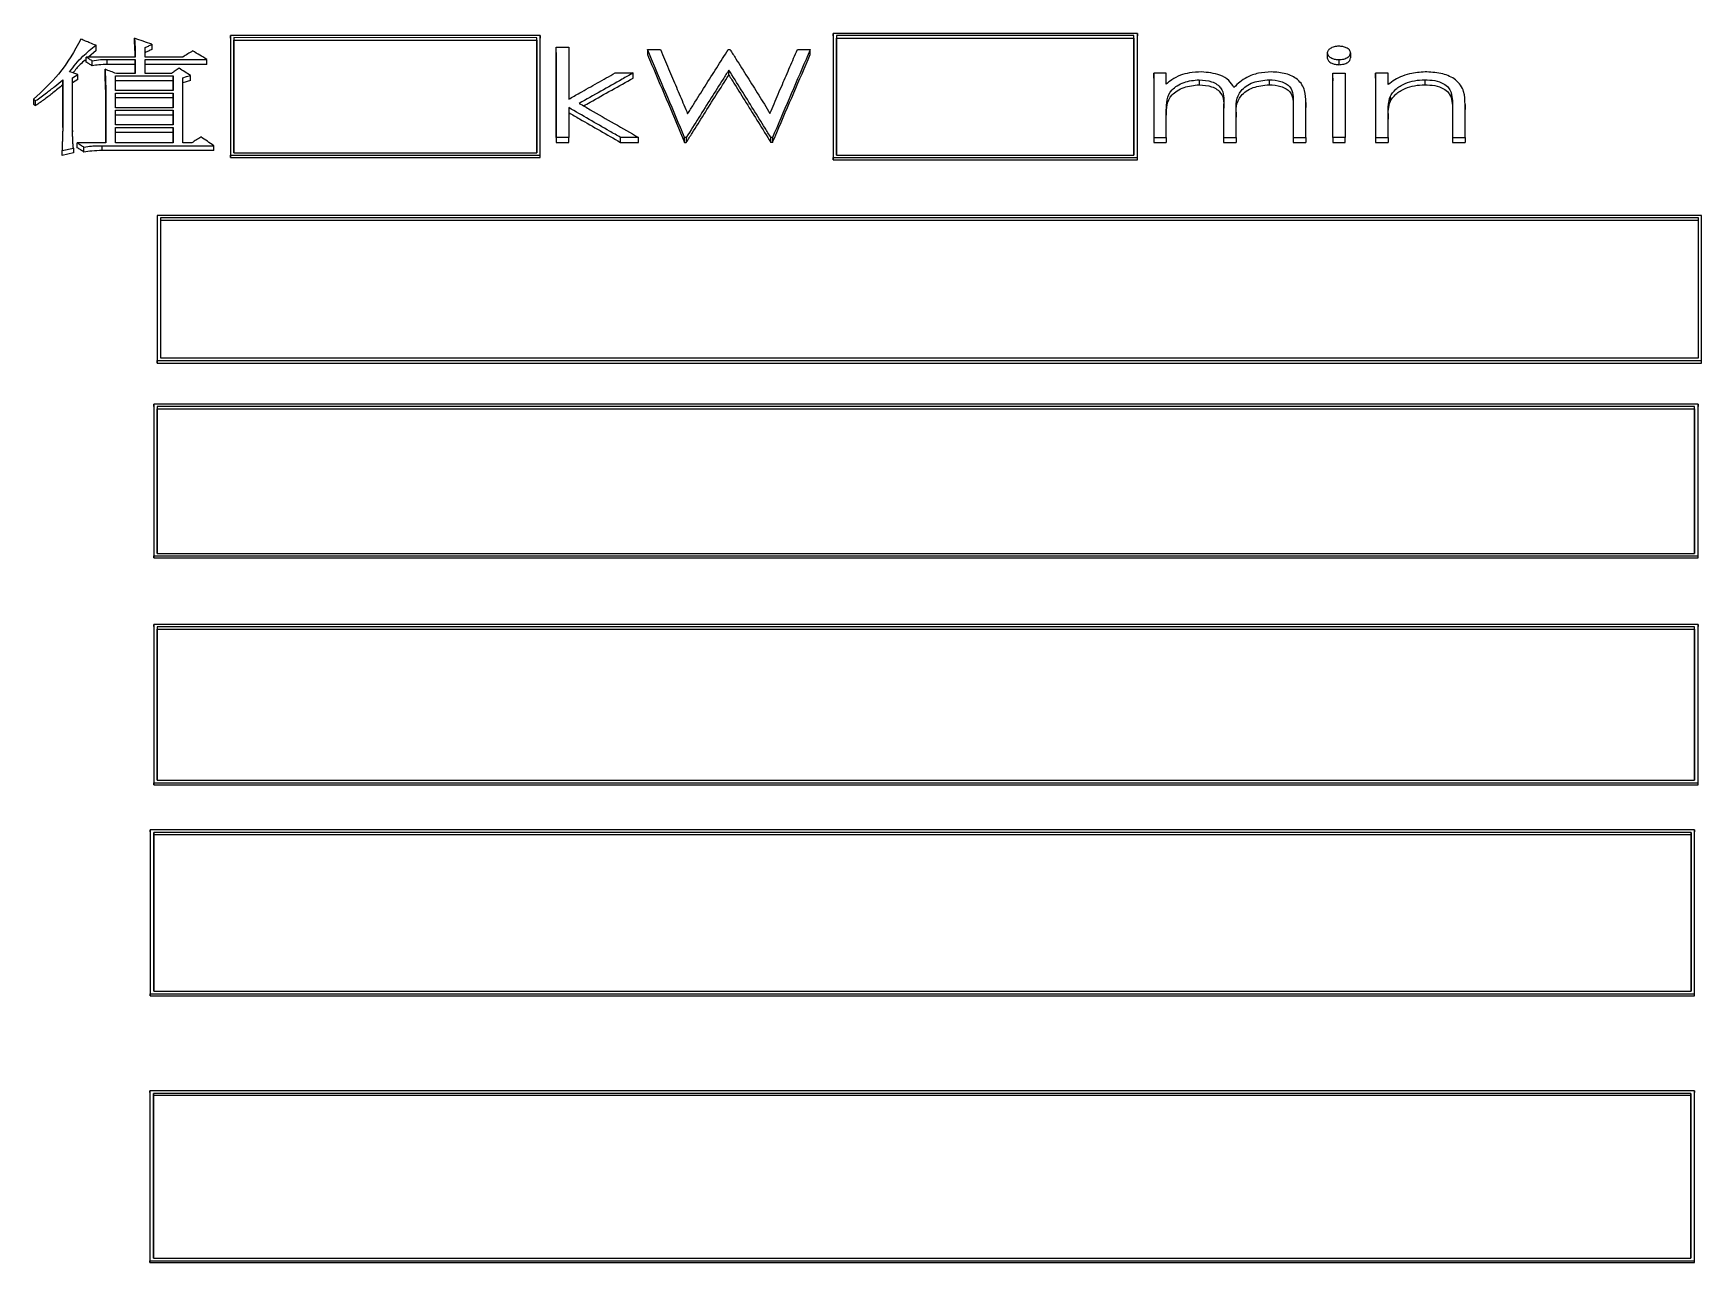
# Model space of a CAD drawing. Header units: millimetres. Extents: x 5659 to 7608, y 3628 to 5007.
# Drawn here: x 6113.44 to 6137.35, y 4809.51 to 4827.14 of the extents above; entities that cross this region are included whole.
import ezdxf

# ---------------------------------------------------------------- set-up
doc = ezdxf.new("R2010")
doc.units = ezdxf.units.MM

msp = doc.modelspace()

# ---------------------------------------------------------------- linework, layer by layer
at = {"color": 7, "linetype": 'Continuous', "lineweight": 25}
for p, q in [((6114.894, 4826.994), (6114.894, 4827.067)), ((6116.268, 4827.07), (6116.268, 4827.106)), ((6116.268, 4827.106), (6116.268, 4825.391)), ((6120.709, 4827.106), (6116.268, 4827.106)), ((6116.268, 4827.07), (6116.268, 4825.356)), ((6120.659, 4827.075), (6116.318, 4827.076)), ((6116.318, 4827.076), (6116.318, 4825.423)), ((6120.659, 4825.423), (6120.659, 4827.075)), ((6120.659, 4827.039), (6120.659, 4827.075)), ((6120.709, 4825.391), (6120.709, 4827.106)), ((6120.709, 4827.106), (6120.709, 4827.07)), ((6120.709, 4825.356), (6120.709, 4827.07)), ((6124.905, 4827.101), (6124.905, 4827.137)), ((6124.905, 4827.137), (6124.905, 4825.359)), ((6129.267, 4827.137), (6124.905, 4827.137)), ((6124.905, 4827.101), (6124.905, 4825.324)), ((6129.217, 4827.106), (6124.955, 4827.106)), ((6124.955, 4827.106), (6124.955, 4825.391)), ((6124.955, 4825.391), (6124.955, 4827.07)), ((6124.955, 4827.07), (6129.217, 4827.07)), ((6129.217, 4825.391), (6129.217, 4827.106)), ((6129.217, 4827.07), (6129.217, 4827.106)), ((6129.217, 4827.07), (6129.217, 4825.391)), ((6129.267, 4825.359), (6129.267, 4827.137)), ((6129.267, 4827.137), (6129.267, 4827.101)), ((6129.267, 4825.324), (6129.267, 4827.101)), ((6114.342, 4826.893), (6114.235, 4826.798)), ((6114.342, 4826.893), (6114.342, 4826.966)), ((6115.045, 4826.798), (6115.045, 4826.933)), ((6115.143, 4826.98), (6115.143, 4826.907)), ((6116.318, 4825.423), (6116.318, 4827.039)), ((6116.318, 4827.039), (6120.659, 4827.039)), ((6120.659, 4827.039), (6120.659, 4825.423)), ((6120.937, 4825.645), (6120.937, 4826.937)), ((6120.937, 4826.864), (6120.937, 4826.937)), ((6120.937, 4826.937), (6121.116, 4826.937)), ((6120.937, 4826.864), (6120.937, 4825.574)), ((6121.116, 4826.937), (6121.116, 4826.194)), ((6122.244, 4826.905), (6122.244, 4826.832)), ((6122.244, 4826.905), (6122.43, 4826.905)), ((6123.403, 4826.905), (6123.429, 4826.905)), ((6124.394, 4826.905), (6124.578, 4826.905)), ((6124.578, 4826.832), (6124.578, 4826.905)), ((6131.988, 4826.856), (6131.988, 4826.784)), ((6132.321, 4826.856), (6132.321, 4826.784)), ((6114.905, 4826.798), (6114.202, 4826.798)), ((6114.202, 4826.725), (6114.202, 4826.798)), ((6114.288, 4826.671), (6114.288, 4826.744)), ((6114.472, 4826.55), (6114.472, 4826.622)), ((6114.504, 4826.764), (6114.905, 4826.764)), ((6114.504, 4826.692), (6114.504, 4826.764)), ((6114.905, 4826.692), (6114.504, 4826.692)), ((6114.905, 4826.764), (6114.905, 4826.561)), ((6114.905, 4826.692), (6114.905, 4826.764)), ((6114.905, 4826.561), (6114.905, 4826.692)), ((6115.586, 4826.798), (6115.045, 4826.798)), ((6115.045, 4826.764), (6115.932, 4826.764)), ((6115.045, 4826.561), (6115.045, 4826.764)), ((6115.932, 4826.692), (6115.045, 4826.692)), ((6115.932, 4826.692), (6115.932, 4826.764)), ((6123.411, 4826.539), (6123.411, 4826.611)), ((6132.154, 4826.761), (6132.154, 4826.688)), ((6113.866, 4826.473), (6113.866, 4825.789)), ((6113.866, 4826.401), (6113.866, 4826.473)), ((6113.866, 4825.789), (6113.866, 4826.401)), ((6114.007, 4826.5), (6114.083, 4826.548)), ((6114.007, 4825.817), (6114.007, 4826.5)), ((6114.083, 4826.475), (6114.007, 4826.428)), ((6114.083, 4826.475), (6114.083, 4826.548)), ((6114.623, 4826.527), (6115.446, 4826.527)), ((6114.623, 4826.316), (6114.623, 4826.527)), ((6115.446, 4826.455), (6114.623, 4826.455)), ((6114.905, 4826.561), (6114.634, 4826.561)), ((6115.424, 4826.561), (6115.045, 4826.561)), ((6115.446, 4826.527), (6115.446, 4826.316)), ((6115.446, 4826.455), (6115.446, 4826.527)), ((6115.446, 4826.316), (6115.446, 4826.455)), ((6115.586, 4825.569), (6115.586, 4826.5)), ((6115.694, 4826.462), (6115.586, 4826.428)), ((6115.694, 4826.462), (6115.694, 4826.534)), ((6121.781, 4826.569), (6122.039, 4826.569)), ((6122.039, 4826.496), (6122.039, 4826.569)), ((6129.501, 4826.568), (6129.501, 4825.645)), ((6129.501, 4826.496), (6129.501, 4826.568)), ((6129.68, 4826.568), (6129.501, 4826.568)), ((6129.501, 4826.496), (6129.501, 4825.574)), ((6129.68, 4826.409), (6129.68, 4826.568)), ((6130.153, 4826.472), (6130.153, 4826.4)), ((6131.154, 4826.472), (6131.154, 4826.4)), ((6132.065, 4825.645), (6132.065, 4826.568)), ((6132.065, 4826.496), (6132.065, 4826.568)), ((6132.065, 4826.568), (6132.244, 4826.568)), ((6132.065, 4826.496), (6132.065, 4826.455)), ((6132.244, 4826.568), (6132.244, 4825.645)), ((6132.68, 4826.568), (6132.68, 4825.645)), ((6132.68, 4826.496), (6132.68, 4826.568)), ((6132.86, 4826.568), (6132.68, 4826.568)), ((6132.68, 4826.496), (6132.68, 4825.574)), ((6132.86, 4826.403), (6132.86, 4826.568)), ((6133.385, 4826.472), (6133.385, 4826.4)), ((6113.444, 4826.194), (6113.477, 4826.173)), ((6113.444, 4826.194), (6113.444, 4826.122)), ((6113.444, 4826.122), (6113.477, 4826.102)), ((6113.477, 4826.102), (6113.477, 4826.173)), ((6114.483, 4826.337), (6114.483, 4825.569)), ((6114.483, 4826.265), (6114.483, 4826.337)), ((6114.483, 4825.569), (6114.483, 4826.265)), ((6115.446, 4826.316), (6114.623, 4826.316)), ((6114.623, 4826.282), (6115.446, 4826.282)), ((6114.623, 4826.071), (6114.623, 4826.282)), ((6115.446, 4826.211), (6114.623, 4826.211)), ((6115.446, 4826.282), (6115.446, 4826.071)), ((6115.446, 4826.211), (6115.446, 4826.282)), ((6115.446, 4826.071), (6115.446, 4826.211)), ((6130.501, 4826.116), (6130.501, 4825.645)), ((6130.501, 4826.116), (6130.501, 4826.045)), ((6131.501, 4826.148), (6131.501, 4825.645)), ((6131.501, 4826.148), (6131.501, 4826.076)), ((6131.68, 4825.645), (6131.68, 4826.147)), ((6131.68, 4826.147), (6131.68, 4826.075)), ((6132.887, 4826.228), (6132.887, 4826.157)), ((6133.762, 4826.291), (6133.762, 4826.219)), ((6133.962, 4826.055), (6133.962, 4826.127)), ((6133.962, 4825.645), (6133.962, 4826.118)), ((6133.962, 4826.118), (6133.962, 4826.047)), ((6115.446, 4826.071), (6114.623, 4826.071)), ((6114.623, 4826.036), (6115.446, 4826.036)), ((6114.623, 4825.824), (6114.623, 4826.036)), ((6115.446, 4825.965), (6114.623, 4825.965)), ((6115.446, 4826.036), (6115.446, 4825.824)), ((6115.446, 4825.965), (6115.446, 4826.036)), ((6115.446, 4825.824), (6115.446, 4825.965)), ((6121.116, 4826.072), (6121.116, 4825.645)), ((6129.68, 4825.645), (6129.68, 4826.035)), ((6129.68, 4826.035), (6129.68, 4825.964)), ((6130.501, 4826.045), (6130.501, 4825.574)), ((6130.68, 4825.645), (6130.68, 4826.006)), ((6130.68, 4826.006), (6130.68, 4825.934)), ((6131.501, 4826.076), (6131.501, 4825.574)), ((6132.86, 4825.99), (6132.86, 4825.918)), ((6132.86, 4825.645), (6132.86, 4825.981)), ((6132.86, 4825.981), (6132.86, 4825.909)), ((6133.783, 4826.081), (6133.783, 4825.645)), ((6133.783, 4826.081), (6133.783, 4826.01)), ((6133.783, 4826.01), (6133.783, 4825.574)), ((6114.007, 4825.746), (6114.007, 4825.726)), ((6115.446, 4825.824), (6114.623, 4825.824)), ((6114.623, 4825.789), (6115.446, 4825.789)), ((6114.623, 4825.569), (6114.623, 4825.789)), ((6115.446, 4825.718), (6114.623, 4825.718)), ((6115.446, 4825.789), (6115.446, 4825.569)), ((6115.446, 4825.718), (6115.446, 4825.789)), ((6115.446, 4825.569), (6115.446, 4825.718)), ((6120.937, 4825.645), (6120.937, 4825.574)), ((6121.116, 4825.645), (6120.937, 4825.645)), ((6121.116, 4825.574), (6121.116, 4825.645)), ((6121.859, 4825.574), (6121.859, 4825.645)), ((6122.116, 4825.645), (6121.859, 4825.645)), ((6122.116, 4825.574), (6122.116, 4825.645)), ((6122.776, 4825.574), (6122.776, 4825.645)), ((6122.802, 4825.645), (6122.776, 4825.645)), ((6122.802, 4825.645), (6122.802, 4825.574)), ((6124.013, 4825.574), (6124.013, 4825.645)), ((6124.038, 4825.645), (6124.013, 4825.645)), ((6124.038, 4825.645), (6124.038, 4825.574)), ((6129.501, 4825.645), (6129.501, 4825.574)), ((6129.501, 4825.645), (6129.68, 4825.645)), ((6129.68, 4825.645), (6129.68, 4825.574)), ((6130.501, 4825.645), (6130.501, 4825.574)), ((6130.501, 4825.645), (6130.68, 4825.645)), ((6130.68, 4825.645), (6130.68, 4825.574)), ((6131.501, 4825.645), (6131.501, 4825.574)), ((6131.501, 4825.645), (6131.68, 4825.645)), ((6131.68, 4825.645), (6131.68, 4825.574)), ((6132.065, 4825.645), (6132.065, 4825.574)), ((6132.244, 4825.645), (6132.065, 4825.645)), ((6132.065, 4825.622), (6132.065, 4825.574)), ((6132.244, 4825.574), (6132.244, 4825.645)), ((6132.68, 4825.645), (6132.68, 4825.574)), ((6132.68, 4825.645), (6132.86, 4825.645)), ((6132.86, 4825.645), (6132.86, 4825.574)), ((6133.783, 4825.645), (6133.783, 4825.574)), ((6133.783, 4825.645), (6133.962, 4825.645)), ((6133.962, 4825.645), (6133.962, 4825.574)), ((6113.855, 4825.458), (6114.018, 4825.493)), ((6113.855, 4825.387), (6113.855, 4825.458)), ((6114.018, 4825.422), (6113.855, 4825.387)), ((6114.018, 4825.493), (6114.018, 4825.422)), ((6114.483, 4825.569), (6114.072, 4825.569)), ((6114.072, 4825.498), (6114.072, 4825.569)), ((6114.169, 4825.436), (6114.169, 4825.507)), ((6114.429, 4825.457), (6114.429, 4825.527)), ((6116.03, 4825.457), (6114.429, 4825.457)), ((6115.446, 4825.569), (6114.623, 4825.569)), ((6115.716, 4825.569), (6115.586, 4825.569)), ((6116.03, 4825.457), (6116.03, 4825.527)), ((6116.268, 4825.356), (6116.268, 4825.391)), ((6116.268, 4825.391), (6120.709, 4825.391)), ((6116.318, 4825.423), (6120.659, 4825.423)), ((6120.709, 4825.356), (6120.709, 4825.391)), ((6120.937, 4825.574), (6121.116, 4825.574)), ((6121.859, 4825.574), (6122.116, 4825.574)), ((6122.776, 4825.574), (6122.802, 4825.574)), ((6124.038, 4825.574), (6124.013, 4825.574)), ((6124.955, 4825.391), (6129.217, 4825.391)), ((6129.501, 4825.574), (6129.68, 4825.574)), ((6130.501, 4825.574), (6130.68, 4825.574)), ((6131.501, 4825.574), (6131.68, 4825.574)), ((6132.065, 4825.574), (6132.244, 4825.574)), ((6132.68, 4825.574), (6132.86, 4825.574)), ((6133.783, 4825.574), (6133.962, 4825.574)), ((6116.268, 4825.356), (6120.709, 4825.356)), ((6124.905, 4825.324), (6124.905, 4825.359)), ((6124.905, 4825.359), (6129.267, 4825.359)), ((6124.905, 4825.324), (6129.267, 4825.324)), ((6129.267, 4825.324), (6129.267, 4825.359)), ((6115.219, 4824.528), (6115.219, 4824.493)), ((6137.352, 4824.528), (6115.219, 4824.528)), ((6115.269, 4824.495), (6137.302, 4824.495)), ((6115.269, 4824.461), (6137.302, 4824.461)), ((6137.302, 4824.495), (6137.302, 4824.461)), ((6137.352, 4824.493), (6137.352, 4824.528)), ((6137.352, 4822.411), (6137.352, 4824.493)), ((6115.219, 4823.453), (6115.219, 4822.795)), ((6115.219, 4822.7), (6115.219, 4822.411)), ((6115.219, 4822.411), (6115.219, 4822.445)), ((6115.219, 4822.445), (6137.352, 4822.445)), ((6115.219, 4822.411), (6137.352, 4822.411)), ((6137.302, 4822.479), (6115.269, 4822.479)), ((6137.352, 4822.411), (6137.352, 4822.445)), ((6115.169, 4821.788), (6115.169, 4821.821)), ((6137.302, 4821.821), (6115.169, 4821.821)), ((6137.302, 4821.821), (6137.302, 4821.788)), ((6137.252, 4821.787), (6115.219, 4821.787)), ((6115.219, 4821.787), (6115.219, 4821.754)), ((6115.219, 4821.754), (6137.252, 4821.754)), ((6137.252, 4821.754), (6137.252, 4821.787)), ((6137.302, 4819.616), (6137.302, 4821.788)), ((6115.169, 4819.917), (6115.169, 4819.616)), ((6115.169, 4819.616), (6115.169, 4819.647)), ((6115.169, 4819.647), (6137.302, 4819.647)), ((6115.219, 4819.682), (6137.252, 4819.682)), ((6137.302, 4819.616), (6137.302, 4819.647)), ((6115.169, 4819.616), (6137.302, 4819.616)), ((6137.302, 4818.663), (6115.169, 4818.663)), ((6115.169, 4818.632), (6115.169, 4818.663)), ((6137.252, 4818.627), (6115.219, 4818.627)), ((6115.219, 4818.627), (6115.219, 4818.596)), ((6115.219, 4818.596), (6137.252, 4818.596)), ((6137.252, 4818.596), (6137.252, 4818.627)), ((6137.302, 4818.663), (6137.302, 4818.632)), ((6137.302, 4816.365), (6137.302, 4818.632)), ((6115.169, 4816.678), (6115.169, 4816.365)), ((6115.169, 4816.394), (6137.302, 4816.394)), ((6115.169, 4816.365), (6115.169, 4816.394)), ((6115.169, 4816.365), (6137.302, 4816.365)), ((6115.219, 4816.43), (6137.252, 4816.43)), ((6137.302, 4816.365), (6137.302, 4816.394)), ((6137.252, 4815.717), (6115.119, 4815.717)), ((6115.119, 4815.688), (6115.119, 4815.717)), ((6115.119, 4815.688), (6115.119, 4813.34)), ((6137.202, 4815.68), (6115.169, 4815.68)), ((6115.169, 4815.651), (6115.169, 4815.68)), ((6115.169, 4815.651), (6137.202, 4815.651)), ((6137.202, 4815.68), (6137.202, 4815.651)), ((6137.252, 4815.717), (6137.252, 4815.688)), ((6137.252, 4813.95), (6137.252, 4815.688)), ((6137.252, 4813.34), (6137.252, 4813.761)), ((6115.119, 4813.368), (6137.252, 4813.368)), ((6115.119, 4813.34), (6115.119, 4813.368)), ((6115.119, 4813.34), (6137.252, 4813.34)), ((6115.169, 4813.406), (6137.202, 4813.406)), ((6137.252, 4813.34), (6137.252, 4813.368)), ((6137.248, 4811.977), (6115.115, 4811.977)), ((6115.115, 4811.951), (6115.115, 4811.977)), ((6115.115, 4811.951), (6115.115, 4809.513)), ((6137.198, 4811.939), (6115.165, 4811.939)), ((6115.165, 4811.912), (6115.165, 4811.939)), ((6115.165, 4811.912), (6137.198, 4811.912)), ((6137.198, 4811.939), (6137.198, 4811.912)), ((6137.248, 4811.977), (6137.248, 4811.951)), ((6137.248, 4809.513), (6137.248, 4811.951)), ((6115.115, 4809.538), (6137.248, 4809.538)), ((6115.115, 4809.513), (6115.115, 4809.538)), ((6115.115, 4809.513), (6137.248, 4809.513)), ((6115.165, 4809.577), (6137.198, 4809.577)), ((6137.248, 4809.513), (6137.248, 4809.538))]:
    msp.add_line(p, q, dxfattribs=at)
at = {"color": 7, "linetype": 'Continuous', "lineweight": 25, "flags": 128}
for points in [[(6114.083, 4826.548), (6114.038, 4826.563), (6114.001, 4826.576), (6113.964, 4826.588)], [(6115.586, 4826.5), (6115.64, 4826.517), (6115.694, 4826.534)], [(6114.429, 4825.527), (6115.023, 4825.527), (6116.03, 4825.527)]]:
    msp.add_lwpolyline(points, dxfattribs=at)
at = {"color": 7, "linetype": 'Continuous', "lineweight": 25}
for points, knots in [([(6114.894, 4827.067), (6114.896, 4827.042), (6114.9, 4826.993), (6114.904, 4826.903), (6114.904, 4826.838), (6114.905, 4826.798)], [0, 0, 0, 0, 0.276869, 0.553757, 1, 1, 1, 1]), ([(6115.143, 4826.98), (6115.101, 4826.994), (6115.018, 4827.023), (6114.935, 4827.052), (6114.894, 4827.067)], [0, 0, 0, 0, 0.499999, 1, 1, 1, 1]), ([(6114.126, 4827.054), (6114.031, 4826.883), (6113.862, 4826.576), (6113.573, 4826.311), (6113.444, 4826.194)], [0, 0, 0, 0, 0.556051, 1, 1, 1, 1]), ([(6113.964, 4826.588), (6114.023, 4826.664), (6114.129, 4826.8), (6114.277, 4826.915), (6114.342, 4826.966)], [0, 0, 0, 0, 0.5582906, 1, 1, 1, 1]), ([(6114.342, 4826.966), (6114.313, 4826.978), (6114.263, 4826.998), (6114.19, 4827.027), (6114.147, 4827.045), (6114.126, 4827.054)], [0, 0, 0, 0, 0.402372, 0.701186, 1, 1, 1, 1]), ([(6114.904, 4826.798), (6114.904, 4826.799), (6114.904, 4826.824), (6114.902, 4826.89), (6114.897, 4826.954), (6114.894, 4826.994)], [0, 0, 0, 0, 0.01134, 0.390566, 1, 1, 1, 1]), ([(6115.045, 4826.933), (6115.062, 4826.94), (6115.094, 4826.956), (6115.126, 4826.972), (6115.143, 4826.98)], [0, 0, 0, 0, 0.500001, 1, 1, 1, 1]), ([(6115.143, 4826.907), (6115.126, 4826.899), (6115.094, 4826.883), (6115.062, 4826.868), (6115.045, 4826.86)], [0, 0, 0, 0, 0.5, 1, 1, 1, 1]), ([(6115.727, 4826.885), (6115.703, 4826.871), (6115.656, 4826.842), (6115.61, 4826.812), (6115.586, 4826.798)], [0, 0, 0, 0, 0.499999, 1, 1, 1, 1]), ([(6115.932, 4826.764), (6115.898, 4826.784), (6115.83, 4826.825), (6115.761, 4826.865), (6115.727, 4826.885)], [0, 0, 0, 0, 0.5, 1, 1, 1, 1]), ([(6122.776, 4825.645), (6122.757, 4825.692), (6122.657, 4825.931), (6122.479, 4826.353), (6122.322, 4826.723), (6122.244, 4826.905)], [0, 0, 0, 0, 0.1124832, 0.5624214, 1, 1, 1, 1]), ([(6122.244, 4826.832), (6122.264, 4826.785), (6122.364, 4826.552), (6122.542, 4826.134), (6122.699, 4825.759), (6122.776, 4825.574)], [0, 0, 0, 0, 0.112618, 0.563095, 1, 1, 1, 1]), ([(6122.43, 4826.905), (6122.449, 4826.859), (6122.508, 4826.722), (6122.603, 4826.501), (6122.713, 4826.239), (6122.785, 4826.069), (6122.821, 4825.984)], [0, 0, 0, 0, 0.149662, 0.448988, 0.724491, 1, 1, 1, 1]), ([(6122.821, 4825.984), (6122.849, 4826.028), (6122.932, 4826.161), (6123.071, 4826.381), (6123.237, 4826.644), (6123.348, 4826.818), (6123.403, 4826.905)], [0, 0, 0, 0, 0.1429198, 0.4287597, 0.714377, 1, 1, 1, 1]), ([(6123.429, 4826.905), (6123.457, 4826.861), (6123.539, 4826.73), (6123.676, 4826.513), (6123.839, 4826.252), (6123.947, 4826.077), (6124.001, 4825.99)], [0, 0, 0, 0, 0.1441148, 0.4323449, 0.7161696, 1, 1, 1, 1]), ([(6124.001, 4825.99), (6124.021, 4826.036), (6124.08, 4826.175), (6124.175, 4826.397), (6124.286, 4826.656), (6124.358, 4826.822), (6124.394, 4826.905)], [0, 0, 0, 0, 0.150485, 0.451455, 0.725725, 1, 1, 1, 1]), ([(6124.578, 4826.905), (6124.558, 4826.858), (6124.457, 4826.625), (6124.277, 4826.207), (6124.117, 4825.83), (6124.038, 4825.645)], [0, 0, 0, 0, 0.112359, 0.561802, 1, 1, 1, 1]), ([(6124.038, 4825.574), (6124.059, 4825.621), (6124.16, 4825.86), (6124.34, 4826.281), (6124.499, 4826.65), (6124.578, 4826.832)], [0, 0, 0, 0, 0.112494, 0.562474, 1, 1, 1, 1]), ([(6132.154, 4826.953), (6132.13, 4826.951), (6132.084, 4826.948), (6132.03, 4826.923), (6131.994, 4826.891), (6131.99, 4826.868), (6131.988, 4826.856)], [0, 0, 0, 0, 0.2917, 0.575641, 0.790759, 1, 1, 1, 1]), ([(6131.988, 4826.856), (6131.992, 4826.842), (6131.999, 4826.812), (6132.046, 4826.782), (6132.099, 4826.763), (6132.135, 4826.762), (6132.154, 4826.761)], [0, 0, 0, 0, 0.2661054, 0.5434733, 0.769717, 1, 1, 1, 1]), ([(6132.321, 4826.856), (6132.318, 4826.871), (6132.311, 4826.902), (6132.263, 4826.932), (6132.209, 4826.95), (6132.172, 4826.952), (6132.154, 4826.953)], [0, 0, 0, 0, 0.266167, 0.543432, 0.769604, 1, 1, 1, 1]), ([(6132.154, 4826.761), (6132.177, 4826.762), (6132.224, 4826.765), (6132.278, 4826.79), (6132.315, 4826.821), (6132.319, 4826.845), (6132.321, 4826.856)], [0, 0, 0, 0, 0.291686, 0.575696, 0.790918, 1, 1, 1, 1]), ([(6114.187, 4826.754), (6114.162, 4826.733), (6114.096, 4826.676), (6114.044, 4826.612), (6114.012, 4826.572)], [0, 0, 0, 0, 0.373283, 1, 1, 1, 1]), ([(6114.202, 4826.798), (6114.216, 4826.789), (6114.245, 4826.771), (6114.274, 4826.753), (6114.288, 4826.744)], [0, 0, 0, 0, 0.4999996, 1, 1, 1, 1]), ([(6114.288, 4826.671), (6114.274, 4826.68), (6114.245, 4826.698), (6114.216, 4826.716), (6114.202, 4826.725)], [0, 0, 0, 0, 0.500002, 1, 1, 1, 1]), ([(6114.288, 4826.744), (6114.328, 4826.75), (6114.399, 4826.762), (6114.472, 4826.764), (6114.504, 4826.764)], [0, 0, 0, 0, 0.558835, 1, 1, 1, 1]), ([(6114.504, 4826.692), (6114.463, 4826.691), (6114.39, 4826.689), (6114.319, 4826.677), (6114.288, 4826.671)], [0, 0, 0, 0, 0.561085, 1, 1, 1, 1]), ([(6114.472, 4826.622), (6114.472, 4826.62), (6114.472, 4826.616), (6114.472, 4826.61), (6114.473, 4826.606), (6114.473, 4826.601), (6114.473, 4826.597), (6114.473, 4826.593), (6114.473, 4826.588), (6114.473, 4826.584), (6114.474, 4826.58), (6114.474, 4826.575), (6114.474, 4826.571), (6114.474, 4826.566), (6114.474, 4826.561), (6114.474, 4826.557), (6114.475, 4826.553), (6114.475, 4826.545), (6114.475, 4826.536), (6114.476, 4826.528), (6114.476, 4826.519), (6114.476, 4826.51), (6114.477, 4826.502), (6114.477, 4826.493), (6114.477, 4826.484), (6114.478, 4826.473), (6114.478, 4826.465), (6114.478, 4826.456), (6114.479, 4826.447), (6114.479, 4826.439), (6114.479, 4826.43), (6114.48, 4826.421), (6114.48, 4826.413), (6114.48, 4826.404), (6114.48, 4826.397), (6114.481, 4826.391), (6114.481, 4826.384), (6114.481, 4826.379), (6114.481, 4826.374), (6114.482, 4826.37), (6114.482, 4826.366), (6114.482, 4826.361), (6114.482, 4826.357), (6114.482, 4826.353), (6114.482, 4826.348), (6114.483, 4826.343), (6114.483, 4826.339), (6114.483, 4826.337)], [0, 0, 0, 0, 0.022858, 0.045716, 0.057145, 0.068574, 0.091432, 0.102861, 0.11429, 0.137148, 0.148577, 0.160006, 0.182864, 0.194293, 0.217151, 0.22858, 0.240009, 0.262867, 0.308583, 0.331441, 0.354299, 0.400015, 0.422873, 0.445731, 0.491447, 0.514305, 0.560021, 0.582879, 0.605737, 0.651453, 0.674311, 0.697169, 0.742885, 0.765743, 0.788601, 0.811459, 0.834317, 0.857175, 0.868604, 0.880033, 0.90289, 0.914319, 0.925748, 0.948606, 0.960035, 0.980018, 1, 1, 1, 1]), ([(6114.634, 4826.561), (6114.607, 4826.571), (6114.553, 4826.592), (6114.499, 4826.612), (6114.472, 4826.622)], [0, 0, 0, 0, 0.5, 1, 1, 1, 1]), ([(6115.532, 4826.636), (6115.514, 4826.623), (6115.478, 4826.598), (6115.442, 4826.573), (6115.424, 4826.561)], [0, 0, 0, 0, 0.499999, 1, 1, 1, 1]), ([(6115.694, 4826.534), (6115.667, 4826.551), (6115.613, 4826.585), (6115.559, 4826.619), (6115.532, 4826.636)], [0, 0, 0, 0, 0.4999992, 1, 1, 1, 1]), ([(6123.411, 4826.611), (6123.383, 4826.567), (6123.3, 4826.436), (6123.156, 4826.209), (6122.981, 4825.931), (6122.862, 4825.74), (6122.802, 4825.645)], [0, 0, 0, 0, 0.13729, 0.411869, 0.705931, 1, 1, 1, 1]), ([(6124.013, 4825.645), (6123.985, 4825.689), (6123.902, 4825.823), (6123.761, 4826.052), (6123.588, 4826.33), (6123.47, 4826.517), (6123.411, 4826.611)], [0, 0, 0, 0, 0.137552, 0.412656, 0.706324, 1, 1, 1, 1]), ([(6130.184, 4826.585), (6130.126, 4826.582), (6130.021, 4826.578), (6129.925, 4826.55), (6129.883, 4826.538)], [0, 0, 0, 0, 0.5624379, 1, 1, 1, 1]), ([(6130.649, 4826.363), (6130.628, 4826.398), (6130.585, 4826.469), (6130.424, 4826.563), (6130.276, 4826.576), (6130.184, 4826.585)], [0, 0, 0, 0, 0.269907, 0.547967, 1, 1, 1, 1]), ([(6131.185, 4826.585), (6131.123, 4826.581), (6130.999, 4826.573), (6130.799, 4826.502), (6130.706, 4826.415), (6130.649, 4826.363)], [0, 0, 0, 0, 0.288581, 0.57183, 1, 1, 1, 1]), ([(6131.68, 4826.147), (6131.679, 4826.204), (6131.676, 4826.319), (6131.587, 4826.477), (6131.396, 4826.57), (6131.256, 4826.58), (6131.185, 4826.585)], [0, 0, 0, 0, 0.270601, 0.542796, 0.767549, 1, 1, 1, 1]), ([(6131.988, 4826.784), (6131.992, 4826.769), (6131.999, 4826.739), (6132.046, 4826.709), (6132.099, 4826.691), (6132.135, 4826.689), (6132.154, 4826.688)], [0, 0, 0, 0, 0.2659349, 0.5432745, 0.7695921, 1, 1, 1, 1]), ([(6132.154, 4826.688), (6132.177, 4826.69), (6132.224, 4826.693), (6132.278, 4826.717), (6132.315, 4826.749), (6132.319, 4826.772), (6132.321, 4826.784)], [0, 0, 0, 0, 0.291838, 0.575901, 0.791061, 1, 1, 1, 1]), ([(6133.416, 4826.585), (6133.342, 4826.581), (6133.221, 4826.574), (6133.066, 4826.529), (6132.952, 4826.474), (6132.89, 4826.426), (6132.86, 4826.403)], [0, 0, 0, 0, 0.346759, 0.568511, 0.786179, 1, 1, 1, 1]), ([(6133.962, 4826.118), (6133.961, 4826.18), (6133.96, 4826.305), (6133.853, 4826.473), (6133.644, 4826.569), (6133.493, 4826.579), (6133.416, 4826.585)], [0, 0, 0, 0, 0.270301, 0.542249, 0.767594, 1, 1, 1, 1]), ([(6113.477, 4826.173), (6113.529, 4826.209), (6113.624, 4826.275), (6113.751, 4826.377), (6113.828, 4826.441), (6113.866, 4826.473)], [0, 0, 0, 0, 0.38007, 0.689866, 1, 1, 1, 1]), ([(6113.866, 4826.401), (6113.819, 4826.361), (6113.735, 4826.29), (6113.604, 4826.19), (6113.519, 4826.131), (6113.477, 4826.102)], [0, 0, 0, 0, 0.380303, 0.689878, 1, 1, 1, 1]), ([(6114.483, 4826.265), (6114.481, 4826.3), (6114.479, 4826.365), (6114.475, 4826.46), (6114.473, 4826.52), (6114.472, 4826.55)], [0, 0, 0, 0, 0.366196, 0.683098, 1, 1, 1, 1]), ([(6121.116, 4826.194), (6121.169, 4826.223), (6121.306, 4826.301), (6121.527, 4826.426), (6121.697, 4826.521), (6121.781, 4826.569)], [0, 0, 0, 0, 0.236113, 0.618056, 1, 1, 1, 1]), ([(6122.039, 4826.569), (6121.987, 4826.539), (6121.832, 4826.452), (6121.575, 4826.307), (6121.37, 4826.191), (6121.268, 4826.133)], [0, 0, 0, 0, 0.203788, 0.601893, 1, 1, 1, 1]), ([(6121.331, 4826.097), (6121.362, 4826.115), (6121.496, 4826.19), (6121.732, 4826.324), (6121.937, 4826.439), (6122.039, 4826.496)], [0, 0, 0, 0, 0.133273, 0.566636, 1, 1, 1, 1]), ([(6122.802, 4825.574), (6122.83, 4825.618), (6122.914, 4825.752), (6123.057, 4825.98), (6123.232, 4826.258), (6123.351, 4826.445), (6123.411, 4826.539)], [0, 0, 0, 0, 0.137439, 0.412318, 0.706156, 1, 1, 1, 1]), ([(6123.411, 4826.539), (6123.439, 4826.495), (6123.522, 4826.363), (6123.663, 4826.137), (6123.836, 4825.859), (6123.954, 4825.669), (6124.013, 4825.574)], [0, 0, 0, 0, 0.137702, 0.413107, 0.70655, 1, 1, 1, 1]), ([(6129.883, 4826.538), (6129.84, 4826.517), (6129.764, 4826.481), (6129.706, 4826.431), (6129.68, 4826.409)], [0, 0, 0, 0, 0.564241, 1, 1, 1, 1]), ([(6129.68, 4826.035), (6129.682, 4826.085), (6129.685, 4826.185), (6129.736, 4826.311), (6129.835, 4826.39), (6129.962, 4826.453), (6130.077, 4826.465), (6130.153, 4826.472)], [0, 0, 0, 0, 0.241257, 0.4833865, 0.613214, 0.7463276, 1, 1, 1, 1]), ([(6129.68, 4825.964), (6129.682, 4826.014), (6129.685, 4826.113), (6129.736, 4826.239), (6129.835, 4826.318), (6129.962, 4826.381), (6130.077, 4826.393), (6130.153, 4826.4)], [0, 0, 0, 0, 0.24113, 0.483163, 0.612992, 0.746152, 1, 1, 1, 1]), ([(6130.153, 4826.472), (6130.214, 4826.467), (6130.308, 4826.46), (6130.41, 4826.409), (6130.512, 4826.306), (6130.506, 4826.2), (6130.501, 4826.116)], [0, 0, 0, 0, 0.25507, 0.388384, 0.517307, 1, 1, 1, 1]), ([(6130.153, 4826.4), (6130.214, 4826.395), (6130.308, 4826.388), (6130.41, 4826.337), (6130.512, 4826.234), (6130.506, 4826.128), (6130.501, 4826.045)], [0, 0, 0, 0, 0.25526, 0.388622, 0.517537, 1, 1, 1, 1]), ([(6130.68, 4826.006), (6130.68, 4826.115), (6130.679, 4826.254), (6130.823, 4826.384), (6130.953, 4826.452), (6131.074, 4826.464), (6131.154, 4826.472)], [0, 0, 0, 0, 0.4822, 0.612023, 0.745366, 1, 1, 1, 1]), ([(6130.68, 4825.934), (6130.68, 4826.044), (6130.679, 4826.183), (6130.823, 4826.312), (6130.953, 4826.38), (6131.074, 4826.392), (6131.154, 4826.4)], [0, 0, 0, 0, 0.481974, 0.611795, 0.745183, 1, 1, 1, 1]), ([(6131.154, 4826.472), (6131.212, 4826.468), (6131.3, 4826.463), (6131.399, 4826.418), (6131.475, 4826.357), (6131.498, 4826.26), (6131.5, 4826.185), (6131.501, 4826.148)], [0, 0, 0, 0, 0.2547873, 0.3882784, 0.5177155, 0.7588147, 1, 1, 1, 1]), ([(6131.154, 4826.4), (6131.212, 4826.396), (6131.3, 4826.391), (6131.399, 4826.346), (6131.475, 4826.286), (6131.498, 4826.188), (6131.5, 4826.113), (6131.501, 4826.076)], [0, 0, 0, 0, 0.25497, 0.388514, 0.517951, 0.758942, 1, 1, 1, 1]), ([(6132.887, 4826.228), (6132.911, 4826.266), (6132.958, 4826.343), (6133.091, 4826.418), (6133.236, 4826.465), (6133.335, 4826.47), (6133.385, 4826.472)], [0, 0, 0, 0, 0.26849, 0.546604, 0.771529, 1, 1, 1, 1]), ([(6132.887, 4826.157), (6132.911, 4826.194), (6132.958, 4826.271), (6133.091, 4826.346), (6133.236, 4826.393), (6133.335, 4826.398), (6133.385, 4826.4)], [0, 0, 0, 0, 0.268346, 0.546438, 0.771424, 1, 1, 1, 1]), ([(6133.385, 4826.472), (6133.433, 4826.47), (6133.529, 4826.467), (6133.651, 4826.425), (6133.729, 4826.361), (6133.751, 4826.314), (6133.762, 4826.291)], [0, 0, 0, 0, 0.290858, 0.574718, 0.790004, 1, 1, 1, 1]), ([(6133.385, 4826.4), (6133.433, 4826.398), (6133.529, 4826.394), (6133.651, 4826.353), (6133.729, 4826.289), (6133.751, 4826.242), (6133.762, 4826.219)], [0, 0, 0, 0, 0.290991, 0.574913, 0.790139, 1, 1, 1, 1]), ([(6121.268, 4826.133), (6121.32, 4826.103), (6121.487, 4826.007), (6121.77, 4825.844), (6122.001, 4825.711), (6122.116, 4825.645)], [0, 0, 0, 0, 0.184797, 0.592397, 1, 1, 1, 1]), ([(6132.86, 4825.981), (6132.86, 4826.027), (6132.859, 4826.111), (6132.879, 4826.192), (6132.887, 4826.228)], [0, 0, 0, 0, 0.559824, 1, 1, 1, 1]), ([(6132.86, 4825.909), (6132.86, 4825.956), (6132.859, 4826.039), (6132.879, 4826.121), (6132.887, 4826.157)], [0, 0, 0, 0, 0.559817, 1, 1, 1, 1]), ([(6133.762, 4826.291), (6133.77, 4826.252), (6133.784, 4826.183), (6133.783, 4826.112), (6133.783, 4826.081)], [0, 0, 0, 0, 0.559954, 1, 1, 1, 1]), ([(6133.762, 4826.219), (6133.77, 4826.18), (6133.784, 4826.111), (6133.783, 4826.041), (6133.783, 4826.01)], [0, 0, 0, 0, 0.559958, 1, 1, 1, 1]), ([(6121.859, 4825.645), (6121.806, 4825.675), (6121.657, 4825.761), (6121.409, 4825.904), (6121.214, 4826.016), (6121.116, 4826.072)], [0, 0, 0, 0, 0.210801, 0.6054, 1, 1, 1, 1]), ([(6121.116, 4826.001), (6121.168, 4825.971), (6121.318, 4825.885), (6121.566, 4825.743), (6121.761, 4825.63), (6121.859, 4825.574)], [0, 0, 0, 0, 0.210912, 0.605455, 1, 1, 1, 1]), ([(6113.866, 4825.789), (6113.866, 4825.787), (6113.866, 4825.782), (6113.866, 4825.775), (6113.866, 4825.77), (6113.865, 4825.765), (6113.865, 4825.76), (6113.865, 4825.755), (6113.865, 4825.75), (6113.865, 4825.745), (6113.865, 4825.74), (6113.864, 4825.735), (6113.864, 4825.728), (6113.864, 4825.72), (6113.864, 4825.71), (6113.863, 4825.7), (6113.863, 4825.69), (6113.863, 4825.68), (6113.862, 4825.669), (6113.862, 4825.659), (6113.862, 4825.649), (6113.861, 4825.639), (6113.861, 4825.628), (6113.861, 4825.618), (6113.86, 4825.608), (6113.86, 4825.598), (6113.86, 4825.59), (6113.859, 4825.582), (6113.859, 4825.575), (6113.859, 4825.567), (6113.859, 4825.559), (6113.858, 4825.553), (6113.858, 4825.548), (6113.858, 4825.543), (6113.858, 4825.538), (6113.858, 4825.532), (6113.858, 4825.527), (6113.857, 4825.522), (6113.857, 4825.517), (6113.857, 4825.512), (6113.857, 4825.507), (6113.857, 4825.502), (6113.857, 4825.497), (6113.856, 4825.491), (6113.856, 4825.486), (6113.856, 4825.481), (6113.856, 4825.476), (6113.856, 4825.471), (6113.856, 4825.465), (6113.855, 4825.461), (6113.855, 4825.458)], [0, 0, 0, 0, 0.023174, 0.046349, 0.057936, 0.069523, 0.092698, 0.104285, 0.115872, 0.139047, 0.150634, 0.162221, 0.185396, 0.20857, 0.231745, 0.278094, 0.301268, 0.324442, 0.370791, 0.393966, 0.41714, 0.463489, 0.486664, 0.509838, 0.556187, 0.579362, 0.602536, 0.625711, 0.648885, 0.672059, 0.695234, 0.718408, 0.729996, 0.741583, 0.764757, 0.776345, 0.787932, 0.811106, 0.822693, 0.834281, 0.857455, 0.869042, 0.88063, 0.903804, 0.915391, 0.926979, 0.950153, 0.96174, 0.973327, 1, 1, 1, 1]), ([(6114.018, 4825.493), (6114.017, 4825.495), (6114.017, 4825.5), (6114.016, 4825.51), (6114.015, 4825.52), (6114.014, 4825.531), (6114.014, 4825.537), (6114.013, 4825.542), (6114.013, 4825.547), (6114.012, 4825.553), (6114.012, 4825.561), (6114.011, 4825.571), (6114.01, 4825.581), (6114.01, 4825.591), (6114.009, 4825.601), (6114.009, 4825.611), (6114.009, 4825.621), (6114.008, 4825.631), (6114.008, 4825.641), (6114.008, 4825.651), (6114.007, 4825.661), (6114.007, 4825.671), (6114.007, 4825.682), (6114.007, 4825.692), (6114.007, 4825.702), (6114.007, 4825.712), (6114.007, 4825.719), (6114.007, 4825.727), (6114.007, 4825.733), (6114.007, 4825.739), (6114.007, 4825.744), (6114.007, 4825.749), (6114.007, 4825.754), (6114.007, 4825.759), (6114.007, 4825.764), (6114.007, 4825.769), (6114.007, 4825.775), (6114.007, 4825.78), (6114.007, 4825.785), (6114.007, 4825.79), (6114.007, 4825.795), (6114.007, 4825.8), (6114.007, 4825.805), (6114.007, 4825.811), (6114.007, 4825.814), (6114.007, 4825.817)], [0, 0, 0, 0, 0.0232736, 0.0465473, 0.0930947, 0.1163684, 0.1396421, 0.151279, 0.1629158, 0.1861895, 0.2094632, 0.2327369, 0.2792845, 0.3025582, 0.3258319, 0.3723795, 0.3956532, 0.4189269, 0.4654744, 0.4887481, 0.5120218, 0.5585692, 0.5818429, 0.6051166, 0.651664, 0.6749377, 0.6982114, 0.7214851, 0.7447588, 0.7563956, 0.7796693, 0.7913062, 0.802943, 0.8262167, 0.8378536, 0.8494904, 0.8727641, 0.8844009, 0.8960378, 0.9193114, 0.9309483, 0.9425851, 0.9658588, 0.9774957, 1, 1, 1, 1]), ([(6115.846, 4825.652), (6115.824, 4825.638), (6115.781, 4825.61), (6115.738, 4825.583), (6115.716, 4825.569)], [0, 0, 0, 0, 0.499999, 1, 1, 1, 1]), ([(6116.03, 4825.527), (6115.999, 4825.548), (6115.938, 4825.59), (6115.876, 4825.631), (6115.846, 4825.652)], [0, 0, 0, 0, 0.5, 1, 1, 1, 1]), ([(6114.072, 4825.569), (6114.088, 4825.558), (6114.12, 4825.538), (6114.153, 4825.517), (6114.169, 4825.507)], [0, 0, 0, 0, 0.499999, 1, 1, 1, 1]), ([(6114.169, 4825.436), (6114.153, 4825.446), (6114.12, 4825.467), (6114.088, 4825.488), (6114.072, 4825.498)], [0, 0, 0, 0, 0.500001, 1, 1, 1, 1]), ([(6114.169, 4825.507), (6114.205, 4825.512), (6114.266, 4825.521), (6114.353, 4825.526), (6114.404, 4825.527), (6114.429, 4825.527)], [0, 0, 0, 0, 0.425218, 0.711978, 1, 1, 1, 1]), ([(6114.429, 4825.457), (6114.38, 4825.456), (6114.292, 4825.454), (6114.207, 4825.441), (6114.169, 4825.436)], [0, 0, 0, 0, 0.560746, 1, 1, 1, 1]), ([(6115.219, 4824.528), (6115.219, 4824.323), (6115.219, 4823.912), (6115.219, 4823.219), (6115.219, 4822.726), (6115.219, 4822.445)], [0, 0, 0, 0, 0.300081, 0.600162, 1, 1, 1, 1]), ([(6115.269, 4822.479), (6115.269, 4822.69), (6115.269, 4823.112), (6115.269, 4823.785), (6115.269, 4824.243), (6115.269, 4824.495)], [0, 0, 0, 0, 0.3099206, 0.6198411, 1, 1, 1, 1]), ([(6115.269, 4822.479), (6115.269, 4822.638), (6115.269, 4822.967), (6115.269, 4823.631), (6115.269, 4824.129), (6115.269, 4824.461)], [0, 0, 0, 0, 0.237543, 0.491754, 1, 1, 1, 1]), ([(6137.302, 4824.495), (6137.302, 4824.29), (6137.302, 4823.879), (6137.302, 4823.207), (6137.302, 4822.737), (6137.302, 4822.479)], [0, 0, 0, 0, 0.309921, 0.619843, 1, 1, 1, 1]), ([(6137.302, 4824.461), (6137.302, 4824.295), (6137.302, 4823.964), (6137.302, 4823.306), (6137.302, 4822.807), (6137.302, 4822.479)], [0, 0, 0, 0, 0.254228, 0.508455, 1, 1, 1, 1]), ([(6137.352, 4822.445), (6137.352, 4822.656), (6137.352, 4823.079), (6137.352, 4823.774), (6137.352, 4824.254), (6137.352, 4824.528)], [0, 0, 0, 0, 0.3000816, 0.6001632, 1, 1, 1, 1]), ([(6115.169, 4821.821), (6115.169, 4821.606), (6115.169, 4821.177), (6115.169, 4820.454), (6115.169, 4819.94), (6115.169, 4819.647)], [0, 0, 0, 0, 0.300081, 0.600162, 1, 1, 1, 1]), ([(6137.302, 4819.647), (6137.302, 4819.867), (6137.302, 4820.308), (6137.302, 4821.034), (6137.302, 4821.535), (6137.302, 4821.821)], [0, 0, 0, 0, 0.300082, 0.600163, 1, 1, 1, 1]), ([(6115.219, 4821.787), (6115.219, 4821.572), (6115.219, 4821.143), (6115.219, 4820.442), (6115.219, 4819.952), (6115.219, 4819.682)], [0, 0, 0, 0, 0.309921, 0.619841, 1, 1, 1, 1]), ([(6115.219, 4819.682), (6115.219, 4819.849), (6115.219, 4820.194), (6115.219, 4820.887), (6115.219, 4821.407), (6115.219, 4821.754)], [0, 0, 0, 0, 0.238721, 0.492538, 1, 1, 1, 1]), ([(6137.252, 4819.682), (6137.252, 4819.902), (6137.252, 4820.342), (6137.252, 4821.045), (6137.252, 4821.523), (6137.252, 4821.787)], [0, 0, 0, 0, 0.309921, 0.619843, 1, 1, 1, 1]), ([(6137.252, 4821.754), (6137.252, 4821.581), (6137.252, 4821.235), (6137.252, 4820.547), (6137.252, 4820.026), (6137.252, 4819.682)], [0, 0, 0, 0, 0.253832, 0.507664, 1, 1, 1, 1]), ([(6115.169, 4818.663), (6115.169, 4818.439), (6115.169, 4817.99), (6115.169, 4817.235), (6115.169, 4816.7), (6115.169, 4816.394)], [0, 0, 0, 0, 0.300081, 0.600162, 1, 1, 1, 1]), ([(6115.219, 4818.627), (6115.219, 4818.403), (6115.219, 4817.954), (6115.219, 4817.222), (6115.219, 4816.712), (6115.219, 4816.43)], [0, 0, 0, 0, 0.309921, 0.619841, 1, 1, 1, 1]), ([(6115.219, 4816.43), (6115.219, 4816.606), (6115.219, 4816.966), (6115.219, 4817.691), (6115.219, 4818.234), (6115.219, 4818.596)], [0, 0, 0, 0, 0.239926, 0.493342, 1, 1, 1, 1]), ([(6137.252, 4816.43), (6137.252, 4816.66), (6137.252, 4817.119), (6137.252, 4817.852), (6137.252, 4818.352), (6137.252, 4818.627)], [0, 0, 0, 0, 0.309921, 0.619843, 1, 1, 1, 1]), ([(6137.252, 4818.596), (6137.252, 4818.415), (6137.252, 4818.054), (6137.252, 4817.334), (6137.252, 4816.79), (6137.252, 4816.43)], [0, 0, 0, 0, 0.253427, 0.506855, 1, 1, 1, 1]), ([(6137.302, 4816.394), (6137.302, 4816.623), (6137.302, 4817.083), (6137.302, 4817.84), (6137.302, 4818.364), (6137.302, 4818.663)], [0, 0, 0, 0, 0.300082, 0.600163, 1, 1, 1, 1]), ([(6115.119, 4815.717), (6115.119, 4815.484), (6115.119, 4815.019), (6115.119, 4814.237), (6115.119, 4813.684), (6115.119, 4813.368)], [0, 0, 0, 0, 0.300081, 0.600162, 1, 1, 1, 1]), ([(6115.169, 4815.68), (6115.169, 4815.447), (6115.169, 4814.982), (6115.169, 4814.225), (6115.169, 4813.697), (6115.169, 4813.406)], [0, 0, 0, 0, 0.309921, 0.619841, 1, 1, 1, 1]), ([(6115.169, 4813.406), (6115.169, 4813.588), (6115.169, 4813.961), (6115.169, 4814.712), (6115.169, 4815.276), (6115.169, 4815.651)], [0, 0, 0, 0, 0.240925, 0.494007, 1, 1, 1, 1]), ([(6137.202, 4813.406), (6137.202, 4813.643), (6137.202, 4814.118), (6137.202, 4814.876), (6137.202, 4815.394), (6137.202, 4815.68)], [0, 0, 0, 0, 0.309921, 0.619843, 1, 1, 1, 1]), ([(6137.202, 4815.651), (6137.202, 4815.463), (6137.202, 4815.088), (6137.202, 4814.342), (6137.202, 4813.778), (6137.202, 4813.406)], [0, 0, 0, 0, 0.253092, 0.506185, 1, 1, 1, 1]), ([(6137.252, 4813.368), (6137.252, 4813.605), (6137.252, 4814.08), (6137.252, 4814.864), (6137.252, 4815.407), (6137.252, 4815.717)], [0, 0, 0, 0, 0.300082, 0.600163, 1, 1, 1, 1]), ([(6115.115, 4811.977), (6115.115, 4811.735), (6115.115, 4811.252), (6115.115, 4810.44), (6115.115, 4809.866), (6115.115, 4809.538)], [0, 0, 0, 0, 0.300081, 0.600162, 1, 1, 1, 1]), ([(6115.165, 4811.939), (6115.165, 4811.697), (6115.165, 4811.213), (6115.165, 4810.427), (6115.165, 4809.879), (6115.165, 4809.577)], [0, 0, 0, 0, 0.309921, 0.619841, 1, 1, 1, 1]), ([(6115.165, 4809.577), (6115.165, 4809.767), (6115.165, 4810.156), (6115.165, 4810.937), (6115.165, 4811.522), (6115.165, 4811.912)], [0, 0, 0, 0, 0.242059, 0.494764, 1, 1, 1, 1]), ([(6137.198, 4809.577), (6137.198, 4809.823), (6137.198, 4810.316), (6137.198, 4811.103), (6137.198, 4811.642), (6137.198, 4811.939)], [0, 0, 0, 0, 0.309921, 0.619843, 1, 1, 1, 1]), ([(6137.198, 4811.912), (6137.198, 4811.717), (6137.198, 4811.328), (6137.198, 4810.551), (6137.198, 4809.965), (6137.198, 4809.577)], [0, 0, 0, 0, 0.252712, 0.505424, 1, 1, 1, 1]), ([(6137.248, 4809.538), (6137.248, 4809.784), (6137.248, 4810.277), (6137.248, 4811.091), (6137.248, 4811.655), (6137.248, 4811.977)], [0, 0, 0, 0, 0.3000817, 0.6001633, 1, 1, 1, 1])]:
    msp.add_open_spline(points, degree=3, knots=knots, dxfattribs=at)

doc.saveas('drawing.dxf')
